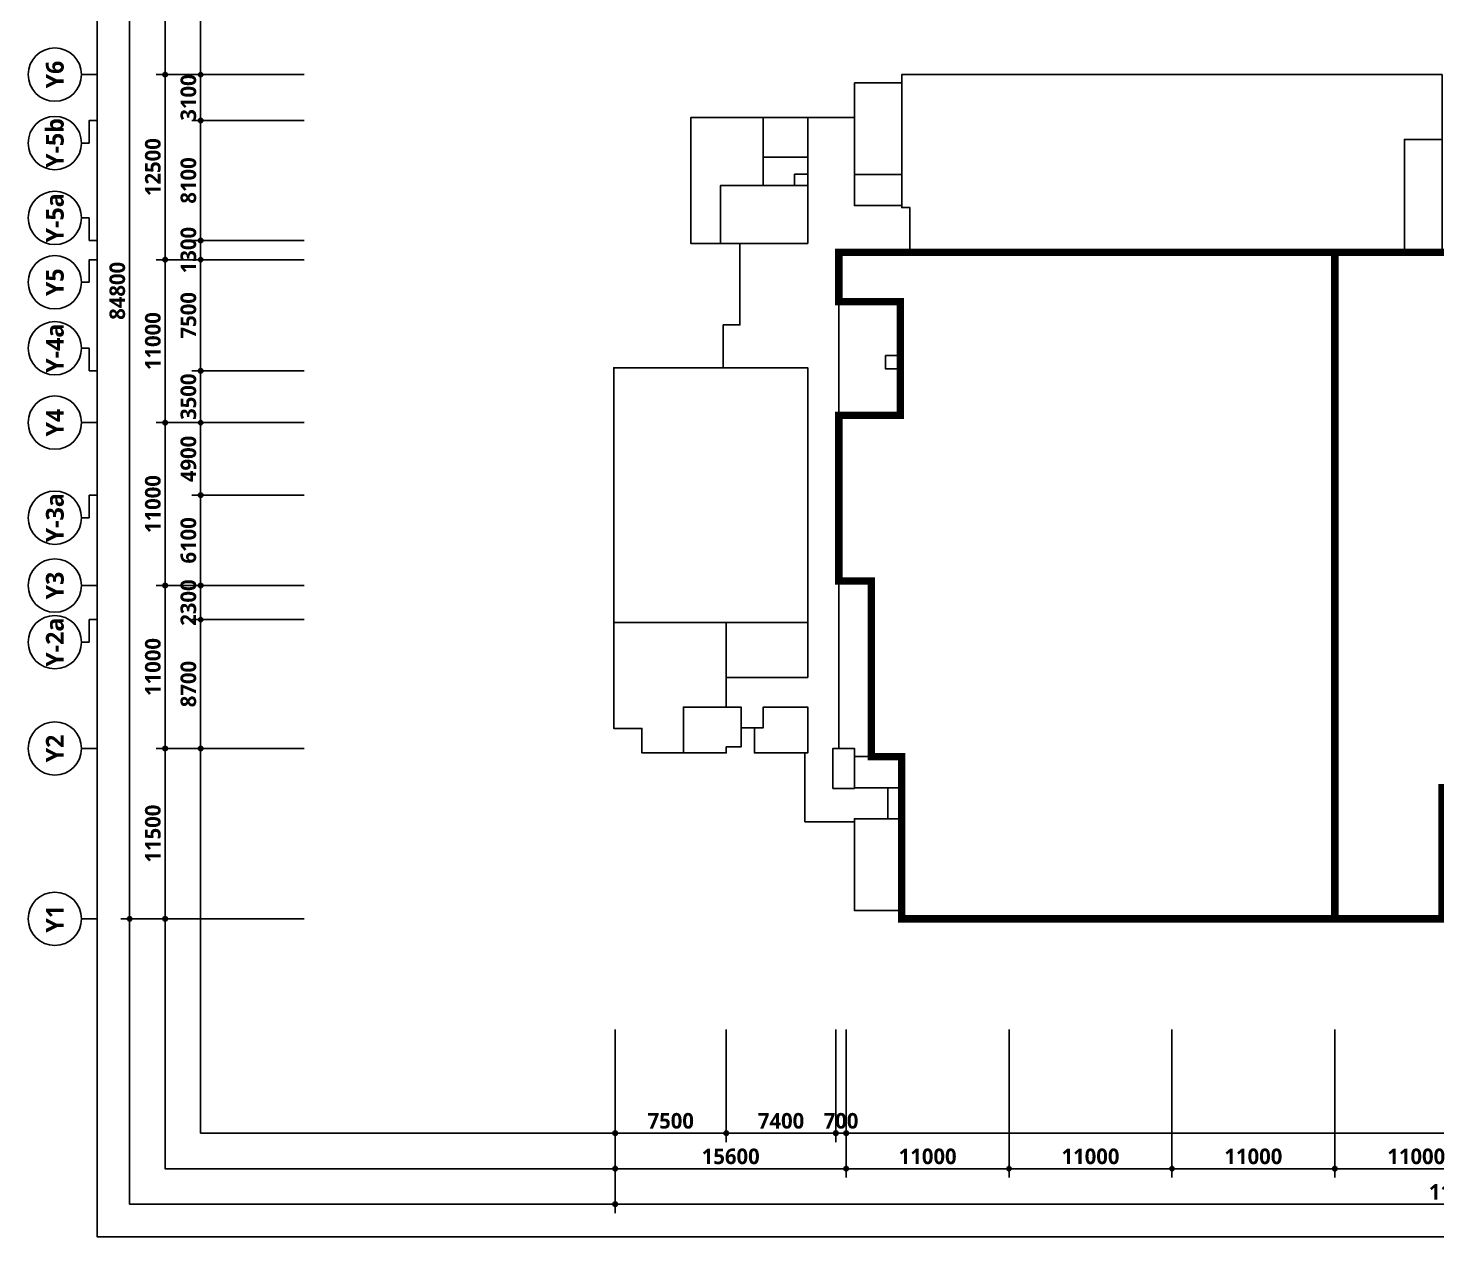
# Model space of a CAD drawing. Header units: millimetres. Extents: x -5354 to 997967, y -1313401 to 249081.
# Drawn here: x 263837 to 358977, y -1284597 to -1202994 of the extents above; entities that cross this region are included whole.
import ezdxf
from ezdxf.enums import TextEntityAlignment as Align

# ---------------------------------------------------------------- set-up
doc = ezdxf.new("R2010")
doc.units = ezdxf.units.MM
doc.header["$LTSCALE"] = 300
doc.header["$MEASUREMENT"] = 0
doc.header["$PDSIZE"] = -10
doc.layers.get('0').update_dxf_attribs({"linetype": 'CONTINUOUS'})
doc.layers.get('Defpoints').update_dxf_attribs({"color": 153, "linetype": 'CONTINUOUS'})
for name, color, linetype in [('A-ANNO-TEXT1', 7, 'CONTINUOUS'), ('A-ST-AXIS-BUB', 7, 'CONTINUOUS'), ('A-ST-AXIS-DIM', 7, 'CONTINUOUS'), ('ILDO_Cosinus Joint', 20, 'CONTINUOUS'), ('X-SEC-종$0$A-ST-AXIS-BUB', 7, 'CONTINUOUS')]:
    doc.layers.add(name, color=color, linetype=linetype)
doc.layers.add('Defpoint', color=161, linetype='CONTINUOUS', plot=False)
doc.layers.add('면적', color=210, linetype='CONTINUOUS', plot=False)
doc.styles.add('SH_대대리576', font='')
doc.styles.get('SH_대대리576').set_extended_font_data('NanumGothic', bold=True)
doc.dimstyles.new('SHP 600', dxfattribs={"dimscale": 300, "dimtxt": 3.5, "dimasz": 1, "dimexe": 2, "dimexo": 2, "dimgap": 1, "dimtad": 1, "dimdec": 0, "dimzin": 0, "dimdsep": 46, "dimtxsty": 'SH_대대리576', "dimblk": 'DIMDOT', "dimcen": 0.09, "dimclrt": 3, "dimadec": 0, "dimazin": 1, "dimtfac": 1, "dimtdec": 0, "dimtix": 1, "dimtmove": 2, "dimatfit": 0, "dimldrblk": 'DIMDOT', "dimfxl": 1, "dimtolj": 1, "dimtzin": 0, "dimarcsym": 0})

# ---------------------------------------------------------------- blocks, each defined once
blk = doc.blocks.new('DIMDOT')
at = {"color": 0}
blk.add_line((-2, 0), (2, 0), dxfattribs=at)
for radius in [0.5, 0.25]:
    blk.add_circle((0, 0), radius, dxfattribs=at)
blk = doc.blocks.new('*D1024')
at = {"layer": 'A-ST-AXIS-DIM', "color": 0, "lineweight": -2, "transparency": 16777216}
for p, q in [((282487, -1178326), (270087, -1178326)), ((270687, -1178626), (270687, -1262826)), ((282487, -1263126), (270087, -1263126))]:
    blk.add_line(p, q, dxfattribs=at)
at = {"layer": 'Defpoints', "color": 0, "transparency": 16777216}
for p in [(283087, -1178326), (270687, -1263126), (283087, -1263126)]:
    blk.add_point(p, dxfattribs=at)
at = {"layer": 'A-ST-AXIS-DIM', "color": 0, "lineweight": -2, "transparency": 16777216, "xscale": 300, "yscale": 300, "zscale": 300}
for p, rotation in [((270687, -1178326), 90), ((270687, -1263126), 270)]:
    blk.add_blockref('DIMDOT', p, dxfattribs=dict(at, rotation=rotation))
at = {"layer": 'A-ST-AXIS-DIM', "color": 3, "transparency": 16777216, "insert": (269862, -1220726), "char_height": 1050, "attachment_point": 5, "rotation": 90, "style": 'SH_대대리576'}
blk.add_mtext('\\A1;84800', dxfattribs=at)
blk = doc.blocks.new('*D1025')
at = {"layer": 'A-ST-AXIS-DIM', "color": 0, "lineweight": -2, "transparency": 16777216}
for p, q in [((282487, -1251626), (272487, -1251626)), ((273087, -1251926), (273087, -1262826)), ((282487, -1263126), (272487, -1263126))]:
    blk.add_line(p, q, dxfattribs=at)
at = {"layer": 'Defpoints', "color": 0, "transparency": 16777216}
for p in [(283087, -1251626), (273087, -1263126), (283087, -1263126)]:
    blk.add_point(p, dxfattribs=at)
at = {"layer": 'A-ST-AXIS-DIM', "color": 0, "lineweight": -2, "transparency": 16777216, "xscale": 300, "yscale": 300, "zscale": 300}
for p, rotation in [((273087, -1251626), 90), ((273087, -1263126), 270)]:
    blk.add_blockref('DIMDOT', p, dxfattribs=dict(at, rotation=rotation))
at = {"layer": 'A-ST-AXIS-DIM', "color": 3, "transparency": 16777216, "insert": (272262, -1257376), "char_height": 1050, "attachment_point": 5, "rotation": 90, "style": 'SH_대대리576'}
blk.add_mtext('\\A1;11500', dxfattribs=at)
blk = doc.blocks.new('*D1026')
at = {"layer": 'A-ST-AXIS-DIM', "color": 0, "lineweight": -2, "transparency": 16777216}
for p, q in [((282487, -1240626), (272487, -1240626)), ((273087, -1240926), (273087, -1251326)), ((282487, -1251626), (272487, -1251626))]:
    blk.add_line(p, q, dxfattribs=at)
at = {"layer": 'Defpoints', "color": 0, "transparency": 16777216}
for p in [(283087, -1240626), (273087, -1251626), (283087, -1251626)]:
    blk.add_point(p, dxfattribs=at)
at = {"layer": 'A-ST-AXIS-DIM', "color": 0, "lineweight": -2, "transparency": 16777216, "xscale": 300, "yscale": 300, "zscale": 300}
for p, rotation in [((273087, -1240626), 90), ((273087, -1251626), 270)]:
    blk.add_blockref('DIMDOT', p, dxfattribs=dict(at, rotation=rotation))
at = {"layer": 'A-ST-AXIS-DIM', "color": 3, "transparency": 16777216, "insert": (272262, -1246126), "char_height": 1050, "attachment_point": 5, "rotation": 90, "style": 'SH_대대리576'}
blk.add_mtext('\\A1;11000', dxfattribs=at)
blk = doc.blocks.new('*D1027')
at = {"layer": 'A-ST-AXIS-DIM', "color": 0, "lineweight": -2, "transparency": 16777216}
for p, q in [((282487, -1229626), (272487, -1229626)), ((273087, -1229926), (273087, -1240326)), ((282487, -1240626), (272487, -1240626))]:
    blk.add_line(p, q, dxfattribs=at)
at = {"layer": 'Defpoints', "color": 0, "transparency": 16777216}
for p in [(283087, -1229626), (273087, -1240626), (283087, -1240626)]:
    blk.add_point(p, dxfattribs=at)
at = {"layer": 'A-ST-AXIS-DIM', "color": 0, "lineweight": -2, "transparency": 16777216, "xscale": 300, "yscale": 300, "zscale": 300}
for p, rotation in [((273087, -1229626), 90), ((273087, -1240626), 270)]:
    blk.add_blockref('DIMDOT', p, dxfattribs=dict(at, rotation=rotation))
at = {"layer": 'A-ST-AXIS-DIM', "color": 3, "transparency": 16777216, "insert": (272262, -1235126), "char_height": 1050, "attachment_point": 5, "rotation": 90, "style": 'SH_대대리576'}
blk.add_mtext('\\A1;11000', dxfattribs=at)
blk = doc.blocks.new('*D1028')
at = {"layer": 'A-ST-AXIS-DIM', "color": 0, "lineweight": -2, "transparency": 16777216}
for p, q in [((282487, -1218626), (272487, -1218626)), ((273087, -1218926), (273087, -1229326)), ((282487, -1229626), (272487, -1229626))]:
    blk.add_line(p, q, dxfattribs=at)
at = {"layer": 'Defpoints', "color": 0, "transparency": 16777216}
for p in [(283087, -1218626), (273087, -1229626), (283087, -1229626)]:
    blk.add_point(p, dxfattribs=at)
at = {"layer": 'A-ST-AXIS-DIM', "color": 0, "lineweight": -2, "transparency": 16777216, "xscale": 300, "yscale": 300, "zscale": 300}
for p, rotation in [((273087, -1218626), 90), ((273087, -1229626), 270)]:
    blk.add_blockref('DIMDOT', p, dxfattribs=dict(at, rotation=rotation))
at = {"layer": 'A-ST-AXIS-DIM', "color": 3, "transparency": 16777216, "insert": (272262, -1224126), "char_height": 1050, "attachment_point": 5, "rotation": 90, "style": 'SH_대대리576'}
blk.add_mtext('\\A1;11000', dxfattribs=at)
blk = doc.blocks.new('*D1029')
at = {"layer": 'A-ST-AXIS-DIM', "color": 0, "lineweight": -2, "transparency": 16777216}
for p, q in [((282487, -1206126), (272487, -1206126)), ((273087, -1206426), (273087, -1218326)), ((282487, -1218626), (272487, -1218626))]:
    blk.add_line(p, q, dxfattribs=at)
at = {"layer": 'Defpoints', "color": 0, "transparency": 16777216}
for p in [(283087, -1206126), (273087, -1218626), (283087, -1218626)]:
    blk.add_point(p, dxfattribs=at)
at = {"layer": 'A-ST-AXIS-DIM', "color": 0, "lineweight": -2, "transparency": 16777216, "xscale": 300, "yscale": 300, "zscale": 300}
for p, rotation in [((273087, -1206126), 90), ((273087, -1218626), 270)]:
    blk.add_blockref('DIMDOT', p, dxfattribs=dict(at, rotation=rotation))
at = {"layer": 'A-ST-AXIS-DIM', "color": 3, "transparency": 16777216, "insert": (272262, -1212376), "char_height": 1050, "attachment_point": 5, "rotation": 90, "style": 'SH_대대리576'}
blk.add_mtext('\\A1;12500', dxfattribs=at)
blk = doc.blocks.new('*D1030')
at = {"layer": 'A-ST-AXIS-DIM', "color": 0, "lineweight": -2, "transparency": 16777216}
for p, q in [((282487, -1190826), (272487, -1190826)), ((273087, -1191126), (273087, -1205826)), ((282487, -1206126), (272487, -1206126))]:
    blk.add_line(p, q, dxfattribs=at)
at = {"layer": 'Defpoints', "color": 0, "transparency": 16777216}
for p in [(283087, -1190826), (273087, -1206126), (283087, -1206126)]:
    blk.add_point(p, dxfattribs=at)
at = {"layer": 'A-ST-AXIS-DIM', "color": 0, "lineweight": -2, "transparency": 16777216, "xscale": 300, "yscale": 300, "zscale": 300}
for p, rotation in [((273087, -1190826), 90), ((273087, -1206126), 270)]:
    blk.add_blockref('DIMDOT', p, dxfattribs=dict(at, rotation=rotation))
at = {"layer": 'A-ST-AXIS-DIM', "color": 3, "transparency": 16777216, "insert": (272262, -1198476), "char_height": 1050, "attachment_point": 5, "rotation": 90, "style": 'SH_대대리576'}
blk.add_mtext('\\A1;15300', dxfattribs=at)
blk = doc.blocks.new('*D1097')
at = {"layer": 'A-ST-AXIS-DIM', "color": 0, "lineweight": -2, "transparency": 16777216}
for p, q in [((352087, -1270597), (352087, -1280597)), ((363087, -1270597), (363087, -1280597)), ((352387, -1279997), (362787, -1279997))]:
    blk.add_line(p, q, dxfattribs=at)
at = {"layer": 'Defpoints', "color": 0, "transparency": 16777216}
for p in [(352087, -1269997), (363087, -1269997), (363087, -1279997)]:
    blk.add_point(p, dxfattribs=at)
at = {"layer": 'A-ST-AXIS-DIM', "color": 0, "lineweight": -2, "transparency": 16777216, "xscale": 300, "yscale": 300, "zscale": 300, "rotation": 180}
blk.add_blockref('DIMDOT', (352087, -1279997), dxfattribs=at)
at = {"layer": 'A-ST-AXIS-DIM', "color": 0, "lineweight": -2, "transparency": 16777216, "xscale": 300, "yscale": 300, "zscale": 300}
blk.add_blockref('DIMDOT', (363087, -1279997), dxfattribs=at)
at = {"layer": 'A-ST-AXIS-DIM', "color": 3, "transparency": 16777216, "insert": (357587, -1279172), "char_height": 1050, "attachment_point": 5, "style": 'SH_대대리576'}
blk.add_mtext('\\A1;11000', dxfattribs=at)
blk = doc.blocks.new('*D1098')
at = {"layer": 'A-ST-AXIS-DIM', "color": 0, "lineweight": -2, "transparency": 16777216}
for p, q in [((341087, -1270597), (341087, -1280597)), ((352087, -1270597), (352087, -1280597)), ((341387, -1279997), (351787, -1279997))]:
    blk.add_line(p, q, dxfattribs=at)
at = {"layer": 'Defpoints', "color": 0, "transparency": 16777216}
for p in [(341087, -1269997), (352087, -1269997), (352087, -1279997)]:
    blk.add_point(p, dxfattribs=at)
at = {"layer": 'A-ST-AXIS-DIM', "color": 0, "lineweight": -2, "transparency": 16777216, "xscale": 300, "yscale": 300, "zscale": 300, "rotation": 180}
blk.add_blockref('DIMDOT', (341087, -1279997), dxfattribs=at)
at = {"layer": 'A-ST-AXIS-DIM', "color": 0, "lineweight": -2, "transparency": 16777216, "xscale": 300, "yscale": 300, "zscale": 300}
blk.add_blockref('DIMDOT', (352087, -1279997), dxfattribs=at)
at = {"layer": 'A-ST-AXIS-DIM', "color": 3, "transparency": 16777216, "insert": (346587, -1279172), "char_height": 1050, "attachment_point": 5, "style": 'SH_대대리576'}
blk.add_mtext('\\A1;11000', dxfattribs=at)
blk = doc.blocks.new('*D1099')
at = {"layer": 'A-ST-AXIS-DIM', "color": 0, "lineweight": -2, "transparency": 16777216}
for p, q in [((330087, -1270597), (330087, -1280597)), ((341087, -1270597), (341087, -1280597)), ((330387, -1279997), (340787, -1279997))]:
    blk.add_line(p, q, dxfattribs=at)
at = {"layer": 'Defpoints', "color": 0, "transparency": 16777216}
for p in [(330087, -1269997), (341087, -1269997), (341087, -1279997)]:
    blk.add_point(p, dxfattribs=at)
at = {"layer": 'A-ST-AXIS-DIM', "color": 0, "lineweight": -2, "transparency": 16777216, "xscale": 300, "yscale": 300, "zscale": 300, "rotation": 180}
blk.add_blockref('DIMDOT', (330087, -1279997), dxfattribs=at)
at = {"layer": 'A-ST-AXIS-DIM', "color": 0, "lineweight": -2, "transparency": 16777216, "xscale": 300, "yscale": 300, "zscale": 300}
blk.add_blockref('DIMDOT', (341087, -1279997), dxfattribs=at)
at = {"layer": 'A-ST-AXIS-DIM', "color": 3, "transparency": 16777216, "insert": (335587, -1279172), "char_height": 1050, "attachment_point": 5, "style": 'SH_대대리576'}
blk.add_mtext('\\A1;11000', dxfattribs=at)
blk = doc.blocks.new('*D1100')
at = {"layer": 'A-ST-AXIS-DIM', "color": 0, "lineweight": -2, "transparency": 16777216}
for p, q in [((319087, -1270597), (319087, -1280597)), ((330087, -1270597), (330087, -1280597)), ((319387, -1279997), (329787, -1279997))]:
    blk.add_line(p, q, dxfattribs=at)
at = {"layer": 'Defpoints', "color": 0, "transparency": 16777216}
for p in [(319087, -1269997), (330087, -1269997), (330087, -1279997)]:
    blk.add_point(p, dxfattribs=at)
at = {"layer": 'A-ST-AXIS-DIM', "color": 0, "lineweight": -2, "transparency": 16777216, "xscale": 300, "yscale": 300, "zscale": 300, "rotation": 180}
blk.add_blockref('DIMDOT', (319087, -1279997), dxfattribs=at)
at = {"layer": 'A-ST-AXIS-DIM', "color": 0, "lineweight": -2, "transparency": 16777216, "xscale": 300, "yscale": 300, "zscale": 300}
blk.add_blockref('DIMDOT', (330087, -1279997), dxfattribs=at)
at = {"layer": 'A-ST-AXIS-DIM', "color": 3, "transparency": 16777216, "insert": (324587, -1279172), "char_height": 1050, "attachment_point": 5, "style": 'SH_대대리576'}
blk.add_mtext('\\A1;11000', dxfattribs=at)
blk = doc.blocks.new('*D1101')
at = {"layer": 'A-ST-AXIS-DIM', "color": 0, "lineweight": -2, "transparency": 16777216}
for p, q in [((303487, -1270597), (303487, -1280597)), ((319087, -1270597), (319087, -1280597)), ((303787, -1279997), (318787, -1279997))]:
    blk.add_line(p, q, dxfattribs=at)
at = {"layer": 'Defpoints', "color": 0, "transparency": 16777216}
for p in [(303487, -1269997), (319087, -1269997), (319087, -1279997)]:
    blk.add_point(p, dxfattribs=at)
at = {"layer": 'A-ST-AXIS-DIM', "color": 0, "lineweight": -2, "transparency": 16777216, "xscale": 300, "yscale": 300, "zscale": 300, "rotation": 180}
blk.add_blockref('DIMDOT', (303487, -1279997), dxfattribs=at)
at = {"layer": 'A-ST-AXIS-DIM', "color": 0, "lineweight": -2, "transparency": 16777216, "xscale": 300, "yscale": 300, "zscale": 300}
blk.add_blockref('DIMDOT', (319087, -1279997), dxfattribs=at)
at = {"layer": 'A-ST-AXIS-DIM', "color": 3, "transparency": 16777216, "insert": (311287, -1279172), "char_height": 1050, "attachment_point": 5, "style": 'SH_대대리576'}
blk.add_mtext('\\A1;15600', dxfattribs=at)
blk = doc.blocks.new('*D1102')
at = {"layer": 'A-ST-AXIS-DIM', "color": 0, "lineweight": -2, "transparency": 16777216}
for p, q in [((303487, -1270597), (303487, -1282997)), ((418087, -1270597), (418087, -1282997)), ((303787, -1282397), (417787, -1282397))]:
    blk.add_line(p, q, dxfattribs=at)
at = {"layer": 'Defpoints', "color": 0, "transparency": 16777216}
for p in [(303487, -1269997), (418087, -1269997), (418087, -1282397)]:
    blk.add_point(p, dxfattribs=at)
at = {"layer": 'A-ST-AXIS-DIM', "color": 0, "lineweight": -2, "transparency": 16777216, "xscale": 300, "yscale": 300, "zscale": 300, "rotation": 180}
blk.add_blockref('DIMDOT', (303487, -1282397), dxfattribs=at)
at = {"layer": 'A-ST-AXIS-DIM', "color": 0, "lineweight": -2, "transparency": 16777216, "xscale": 300, "yscale": 300, "zscale": 300}
blk.add_blockref('DIMDOT', (418087, -1282397), dxfattribs=at)
at = {"layer": 'A-ST-AXIS-DIM', "color": 3, "transparency": 16777216, "insert": (360787, -1281572), "char_height": 1050, "attachment_point": 5, "style": 'SH_대대리576'}
blk.add_mtext('\\A1;114600', dxfattribs=at)
blk = doc.blocks.new('A-ST-AXIS-BUB-1')
at = {"layer": 'A-ST-AXIS-BUB'}
blk.add_line((0, 350), (0, 0), dxfattribs=at)
blk.add_circle((0, 950), 600, dxfattribs=at)
blk = doc.blocks.new('A-ST-AXIS-BUB-2')
at = {"layer": 'X-SEC-종$0$A-ST-AXIS-BUB'}
blk.add_line((1800, 1050, -103000), (1800, 525, -103000), dxfattribs=at)
at = {"layer": 'X-SEC-종$0$A-ST-AXIS-BUB', "elevation": -103000}
blk.add_lwpolyline([(3323, 0), (3323, 525), (1800, 525)], dxfattribs=at)
at = {"layer": 'X-SEC-종$0$A-ST-AXIS-BUB'}
blk.add_circle((1800, 2850, -103000), 1800, dxfattribs=at)
blk = doc.blocks.new('*D1167')
at = {"layer": 'A-ST-AXIS-DIM', "color": 0, "lineweight": -2, "transparency": 16777216}
for p, q in [((275487, -1240326), (275487, -1240026)), ((282487, -1240626), (274887, -1240626)), ((275487, -1242926), (275487, -1240626)), ((282487, -1242926), (274887, -1242926)), ((275487, -1243226), (275487, -1243526))]:
    blk.add_line(p, q, dxfattribs=at)
at = {"layer": 'Defpoints', "color": 0, "transparency": 16777216}
for p in [(275487, -1240626), (283087, -1240626), (283087, -1242926)]:
    blk.add_point(p, dxfattribs=at)
at = {"layer": 'A-ST-AXIS-DIM', "color": 0, "lineweight": -2, "transparency": 16777216, "xscale": 300, "yscale": 300, "zscale": 300}
for p, rotation in [((275487, -1240626), 270), ((275487, -1242926), 90)]:
    blk.add_blockref('DIMDOT', p, dxfattribs=dict(at, rotation=rotation))
at = {"layer": 'A-ST-AXIS-DIM', "color": 3, "transparency": 16777216, "insert": (274662, -1241776), "char_height": 1050, "attachment_point": 5, "rotation": 90, "style": 'SH_대대리576'}
blk.add_mtext('\\A1;2300', dxfattribs=at)
blk = doc.blocks.new('*D1168')
at = {"layer": 'A-ST-AXIS-DIM', "color": 0, "lineweight": -2, "transparency": 16777216}
for p, q in [((282487, -1242926), (274887, -1242926)), ((275487, -1243226), (275487, -1251326)), ((282487, -1251626), (274887, -1251626))]:
    blk.add_line(p, q, dxfattribs=at)
at = {"layer": 'Defpoints', "color": 0, "transparency": 16777216}
for p in [(283087, -1242926), (275487, -1251626), (283087, -1251626)]:
    blk.add_point(p, dxfattribs=at)
at = {"layer": 'A-ST-AXIS-DIM', "color": 0, "lineweight": -2, "transparency": 16777216, "xscale": 300, "yscale": 300, "zscale": 300}
for p, rotation in [((275487, -1242926), 90), ((275487, -1251626), 270)]:
    blk.add_blockref('DIMDOT', p, dxfattribs=dict(at, rotation=rotation))
at = {"layer": 'A-ST-AXIS-DIM', "color": 3, "transparency": 16777216, "insert": (274662, -1247276), "char_height": 1050, "attachment_point": 5, "rotation": 90, "style": 'SH_대대리576'}
blk.add_mtext('\\A1;8700', dxfattribs=at)
blk = doc.blocks.new('*D1169')
at = {"layer": 'A-ST-AXIS-DIM', "color": 0, "lineweight": -2, "transparency": 16777216}
for p, q in [((282487, -1234526), (274887, -1234526)), ((275487, -1234826), (275487, -1240326)), ((282487, -1240626), (274887, -1240626))]:
    blk.add_line(p, q, dxfattribs=at)
at = {"layer": 'Defpoints', "color": 0, "transparency": 16777216}
for p in [(283087, -1234526), (275487, -1240626), (283087, -1240626)]:
    blk.add_point(p, dxfattribs=at)
at = {"layer": 'A-ST-AXIS-DIM', "color": 0, "lineweight": -2, "transparency": 16777216, "xscale": 300, "yscale": 300, "zscale": 300}
for p, rotation in [((275487, -1234526), 90), ((275487, -1240626), 270)]:
    blk.add_blockref('DIMDOT', p, dxfattribs=dict(at, rotation=rotation))
at = {"layer": 'A-ST-AXIS-DIM', "color": 3, "transparency": 16777216, "insert": (274662, -1237576), "char_height": 1050, "attachment_point": 5, "rotation": 90, "style": 'SH_대대리576'}
blk.add_mtext('\\A1;6100', dxfattribs=at)
blk = doc.blocks.new('*D1170')
at = {"layer": 'A-ST-AXIS-DIM', "color": 0, "lineweight": -2, "transparency": 16777216}
for p, q in [((282487, -1229626), (274887, -1229626)), ((275487, -1234226), (275487, -1229926)), ((282487, -1234526), (274887, -1234526))]:
    blk.add_line(p, q, dxfattribs=at)
at = {"layer": 'Defpoints', "color": 0, "transparency": 16777216}
for p in [(275487, -1229626), (283087, -1229626), (283087, -1234526)]:
    blk.add_point(p, dxfattribs=at)
at = {"layer": 'A-ST-AXIS-DIM', "color": 0, "lineweight": -2, "transparency": 16777216, "xscale": 300, "yscale": 300, "zscale": 300}
for p, rotation in [((275487, -1229626), 90), ((275487, -1234526), 270)]:
    blk.add_blockref('DIMDOT', p, dxfattribs=dict(at, rotation=rotation))
at = {"layer": 'A-ST-AXIS-DIM', "color": 3, "transparency": 16777216, "insert": (274662, -1232076), "char_height": 1050, "attachment_point": 5, "rotation": 90, "style": 'SH_대대리576'}
blk.add_mtext('\\A1;4900', dxfattribs=at)
blk = doc.blocks.new('*D1171')
at = {"layer": 'A-ST-AXIS-DIM', "color": 0, "lineweight": -2, "transparency": 16777216}
for p, q in [((282487, -1226126), (274887, -1226126)), ((275487, -1225826), (275487, -1225526)), ((275487, -1226126), (275487, -1229626)), ((282487, -1229626), (274887, -1229626)), ((275487, -1229926), (275487, -1230226))]:
    blk.add_line(p, q, dxfattribs=at)
at = {"layer": 'Defpoints', "color": 0, "transparency": 16777216}
for p in [(283087, -1226126), (275487, -1229626), (283087, -1229626)]:
    blk.add_point(p, dxfattribs=at)
at = {"layer": 'A-ST-AXIS-DIM', "color": 0, "lineweight": -2, "transparency": 16777216, "xscale": 300, "yscale": 300, "zscale": 300}
for p, rotation in [((275487, -1226126), 270), ((275487, -1229626), 90)]:
    blk.add_blockref('DIMDOT', p, dxfattribs=dict(at, rotation=rotation))
at = {"layer": 'A-ST-AXIS-DIM', "color": 3, "transparency": 16777216, "insert": (274662, -1227876), "char_height": 1050, "attachment_point": 5, "rotation": 90, "style": 'SH_대대리576'}
blk.add_mtext('\\A1;3500', dxfattribs=at)
blk = doc.blocks.new('*D1172')
at = {"layer": 'A-ST-AXIS-DIM', "color": 0, "lineweight": -2, "transparency": 16777216}
for p, q in [((282487, -1218626), (274887, -1218626)), ((275487, -1225826), (275487, -1218926)), ((282487, -1226126), (274887, -1226126))]:
    blk.add_line(p, q, dxfattribs=at)
at = {"layer": 'Defpoints', "color": 0, "transparency": 16777216}
for p in [(275487, -1218626), (283087, -1218626), (283087, -1226126)]:
    blk.add_point(p, dxfattribs=at)
at = {"layer": 'A-ST-AXIS-DIM', "color": 0, "lineweight": -2, "transparency": 16777216, "xscale": 300, "yscale": 300, "zscale": 300}
for p, rotation in [((275487, -1218626), 90), ((275487, -1226126), 270)]:
    blk.add_blockref('DIMDOT', p, dxfattribs=dict(at, rotation=rotation))
at = {"layer": 'A-ST-AXIS-DIM', "color": 3, "transparency": 16777216, "insert": (274662, -1222376), "char_height": 1050, "attachment_point": 5, "rotation": 90, "style": 'SH_대대리576'}
blk.add_mtext('\\A1;7500', dxfattribs=at)
blk = doc.blocks.new('*D1173')
at = {"layer": 'A-ST-AXIS-DIM', "color": 0, "lineweight": -2, "transparency": 16777216}
for p, q in [((275487, -1217026), (275487, -1216726)), ((282487, -1217326), (274887, -1217326)), ((275487, -1217326), (275487, -1218626)), ((282487, -1218626), (274887, -1218626)), ((275487, -1218926), (275487, -1219226))]:
    blk.add_line(p, q, dxfattribs=at)
at = {"layer": 'Defpoints', "color": 0, "transparency": 16777216}
for p in [(283087, -1217326), (275487, -1218626), (283087, -1218626)]:
    blk.add_point(p, dxfattribs=at)
at = {"layer": 'A-ST-AXIS-DIM', "color": 0, "lineweight": -2, "transparency": 16777216, "xscale": 300, "yscale": 300, "zscale": 300}
for p, rotation in [((275487, -1217326), 270), ((275487, -1218626), 90)]:
    blk.add_blockref('DIMDOT', p, dxfattribs=dict(at, rotation=rotation))
at = {"layer": 'A-ST-AXIS-DIM', "color": 3, "transparency": 16777216, "insert": (274662, -1217976), "char_height": 1050, "attachment_point": 5, "rotation": 90, "style": 'SH_대대리576'}
blk.add_mtext('\\A1;1300', dxfattribs=at)
blk = doc.blocks.new('*D1174')
at = {"layer": 'A-ST-AXIS-DIM', "color": 0, "lineweight": -2, "transparency": 16777216}
for p, q in [((282487, -1209226), (274887, -1209226)), ((275487, -1217026), (275487, -1209526)), ((282487, -1217326), (274887, -1217326))]:
    blk.add_line(p, q, dxfattribs=at)
at = {"layer": 'Defpoints', "color": 0, "transparency": 16777216}
for p in [(275487, -1209226), (283087, -1209226), (283087, -1217326)]:
    blk.add_point(p, dxfattribs=at)
at = {"layer": 'A-ST-AXIS-DIM', "color": 0, "lineweight": -2, "transparency": 16777216, "xscale": 300, "yscale": 300, "zscale": 300}
for p, rotation in [((275487, -1209226), 90), ((275487, -1217326), 270)]:
    blk.add_blockref('DIMDOT', p, dxfattribs=dict(at, rotation=rotation))
at = {"layer": 'A-ST-AXIS-DIM', "color": 3, "transparency": 16777216, "insert": (274662, -1213276), "char_height": 1050, "attachment_point": 5, "rotation": 90, "style": 'SH_대대리576'}
blk.add_mtext('\\A1;8100', dxfattribs=at)
blk = doc.blocks.new('*D1175')
at = {"layer": 'A-ST-AXIS-DIM', "color": 0, "lineweight": -2, "transparency": 16777216}
for p, q in [((282487, -1206126), (274887, -1206126)), ((275487, -1205826), (275487, -1205526)), ((275487, -1206126), (275487, -1209226)), ((282487, -1209226), (274887, -1209226)), ((275487, -1209526), (275487, -1209826))]:
    blk.add_line(p, q, dxfattribs=at)
at = {"layer": 'Defpoints', "color": 0, "transparency": 16777216}
for p in [(283087, -1206126), (275487, -1209226), (283087, -1209226)]:
    blk.add_point(p, dxfattribs=at)
at = {"layer": 'A-ST-AXIS-DIM', "color": 0, "lineweight": -2, "transparency": 16777216, "xscale": 300, "yscale": 300, "zscale": 300}
for p, rotation in [((275487, -1206126), 270), ((275487, -1209226), 90)]:
    blk.add_blockref('DIMDOT', p, dxfattribs=dict(at, rotation=rotation))
at = {"layer": 'A-ST-AXIS-DIM', "color": 3, "transparency": 16777216, "insert": (274662, -1207676), "char_height": 1050, "attachment_point": 5, "rotation": 90, "style": 'SH_대대리576'}
blk.add_mtext('\\A1;3100', dxfattribs=at)
blk = doc.blocks.new('*D1182')
at = {"layer": 'A-ST-AXIS-DIM', "color": 0, "lineweight": -2, "transparency": 16777216}
for p, q in [((303487, -1270597), (303487, -1278197)), ((310987, -1270597), (310987, -1278197)), ((303787, -1277597), (310687, -1277597))]:
    blk.add_line(p, q, dxfattribs=at)
at = {"layer": 'Defpoints', "color": 0, "transparency": 16777216}
for p in [(303487, -1269997), (310987, -1269997), (310987, -1277597)]:
    blk.add_point(p, dxfattribs=at)
at = {"layer": 'A-ST-AXIS-DIM', "color": 0, "lineweight": -2, "transparency": 16777216, "xscale": 300, "yscale": 300, "zscale": 300, "rotation": 180}
blk.add_blockref('DIMDOT', (303487, -1277597), dxfattribs=at)
at = {"layer": 'A-ST-AXIS-DIM', "color": 0, "lineweight": -2, "transparency": 16777216, "xscale": 300, "yscale": 300, "zscale": 300}
blk.add_blockref('DIMDOT', (310987, -1277597), dxfattribs=at)
at = {"layer": 'A-ST-AXIS-DIM', "color": 3, "transparency": 16777216, "insert": (307237, -1276772), "char_height": 1050, "attachment_point": 5, "style": 'SH_대대리576'}
blk.add_mtext('\\A1;7500', dxfattribs=at)
blk = doc.blocks.new('*D1183')
at = {"layer": 'A-ST-AXIS-DIM', "color": 0, "lineweight": -2, "transparency": 16777216}
for p, q in [((310987, -1270597), (310987, -1278197)), ((318387, -1270597), (318387, -1278197)), ((318087, -1277597), (311287, -1277597))]:
    blk.add_line(p, q, dxfattribs=at)
at = {"layer": 'Defpoints', "color": 0, "transparency": 16777216}
for p in [(310987, -1269997), (318387, -1269997), (310987, -1277597)]:
    blk.add_point(p, dxfattribs=at)
at = {"layer": 'A-ST-AXIS-DIM', "color": 0, "lineweight": -2, "transparency": 16777216, "xscale": 300, "yscale": 300, "zscale": 300, "rotation": 180}
blk.add_blockref('DIMDOT', (310987, -1277597), dxfattribs=at)
at = {"layer": 'A-ST-AXIS-DIM', "color": 0, "lineweight": -2, "transparency": 16777216, "xscale": 300, "yscale": 300, "zscale": 300}
blk.add_blockref('DIMDOT', (318387, -1277597), dxfattribs=at)
at = {"layer": 'A-ST-AXIS-DIM', "color": 3, "transparency": 16777216, "insert": (314687, -1276772), "char_height": 1050, "attachment_point": 5, "style": 'SH_대대리576'}
blk.add_mtext('\\A1;7400', dxfattribs=at)
blk = doc.blocks.new('*D1184')
at = {"layer": 'A-ST-AXIS-DIM', "color": 0, "lineweight": -2, "transparency": 16777216}
for p, q in [((318387, -1270597), (318387, -1278197)), ((319087, -1270597), (319087, -1278197)), ((318087, -1277597), (317787, -1277597)), ((318387, -1277597), (319087, -1277597)), ((319387, -1277597), (319687, -1277597))]:
    blk.add_line(p, q, dxfattribs=at)
at = {"layer": 'Defpoints', "color": 0, "transparency": 16777216}
for p in [(318387, -1269997), (319087, -1269997), (319087, -1277597)]:
    blk.add_point(p, dxfattribs=at)
at = {"layer": 'A-ST-AXIS-DIM', "color": 0, "lineweight": -2, "transparency": 16777216, "xscale": 300, "yscale": 300, "zscale": 300}
blk.add_blockref('DIMDOT', (318387, -1277597), dxfattribs=at)
at = {"layer": 'A-ST-AXIS-DIM', "color": 0, "lineweight": -2, "transparency": 16777216, "xscale": 300, "yscale": 300, "zscale": 300, "rotation": 180}
blk.add_blockref('DIMDOT', (319087, -1277597), dxfattribs=at)
at = {"layer": 'A-ST-AXIS-DIM', "color": 3, "transparency": 16777216, "insert": (318737, -1276772), "char_height": 1050, "attachment_point": 5, "style": 'SH_대대리576'}
blk.add_mtext('\\A1;700', dxfattribs=at)
blk = doc.blocks.new('G$C103DFDC3')
at = {"layer": '면적'}
for points in [[(16250, 56450), (19450, 56450), (19450, 50250), (16250, 50250)], [(20000, 48025), (20000, 45000), (53400, 45000), (53400, 52620), (55950, 52620), (55950, 57000), (20000, 57000), (19450, 57000), (19450, 48025), (20000, 48025)], [(12900, 6550), (16250, 6550), (16250, 6750), (18500, 6750), (18500, 8850), (16250, 8850), (16250, 8800), (14800, 8800), (14800, 11500), (15200, 11500), (15200, 45000), (20000, 45000), (20000, 48025), (19450, 48025), (19450, 48150), (16250, 48150), (16250, 54100), (13100, 54100), (13100, 45600), (8525, 45600), (8525, 40100), (7400, 40100), (7400, 37200), (13100, 37200), (13100, 16300), (7600, 16300), (7600, 14300), (8600, 14300), (8600, 12900), (10100, 12900), (10100, 14300), (13100, 14300), (13100, 11200), (12900, 11200), (12900, 6550)], [(13100, 54100), (10100, 54100), (10100, 51420), (13100, 51420)], [(55950, 45025), (53400, 45025), (53400, 52620), (55950, 52620)], [(10100, 51420), (10100, 49500), (12210, 49500), (12210, 50270), (13100, 50270), (13100, 51420)], [(7200, 49500), (13100, 49500), (13100, 45600), (7200, 45600)], [(12210, 50270), (13100, 50270), (13100, 49500), (12210, 49500)], [(16250, 50250), (19450, 50250), (19450, 48150), (16250, 48150)], [(15200, 41675), (19355, 41675), (19355, 38025), (18355, 38025), (18355, 37125), (19355, 37125), (19355, 34000), (15200, 34000)], [(0, 20000), (0, 37200), (13100, 37200), (13100, 20000)], [(15200, 22800), (15200, 11500), (16250, 11500), (16250, 10950), (17400, 10950), (17400, 22725), (17400, 22800)], [(7600, 14300), (7600, 20000), (0, 20000), (0, 12850), (1900, 12850), (1900, 11200), (4700, 11200), (4700, 14300)], [(7600, 20000), (13100, 20000), (13100, 16300), (7600, 16300)], [(4700, 14300), (4700, 11200), (7600, 11200), (7600, 11600), (8600, 11600), (8600, 14300)], [(9500, 12900), (9500, 11200), (13100, 11200), (13100, 14300), (10100, 14300), (10100, 12900)], [(14800, 11500), (16250, 11500), (16250, 8800), (14800, 8800)], [(16250, 10950), (19450, 10950), (19450, 8850), (16250, 8850)], [(19450, 6750), (18500, 6750), (18500, 8850), (19450, 8850)], [(16250, 6750), (19450, 6750), (19450, 550), (16250, 550)]]:
    blk.add_lwpolyline(points, close=True, dxfattribs=at)
for points in [[(10100, 51420), (10100, 51420), (10100, 49500), (10100, 49500), (7200, 49500), (7200, 45600), (5200, 45600), (5200, 54100), (10100, 54100), (10100, 51420)], [(55950, 0), (19450, 0), (19450, 10950), (17400, 10950), (17400, 11500), (17400, 11500), (17400, 15800), (17400, 15800), (17400, 22800), (15200, 22800), (15200, 34000), (19355, 34000), (19355, 37125), (18355, 37125), (18355, 38025), (19355, 38025), (19355, 41675), (15200, 41675), (15200, 45000), (53400, 45000), (53400, 45025), (59150, 45025)]]:
    blk.add_lwpolyline(points, dxfattribs=at)
at = {"layer": '면적', "elevation": 103000}
blk.add_lwpolyline([(18355, 38025), (19355, 38025), (19355, 37125), (18355, 37125)], close=True, dxfattribs=at)

msp = doc.modelspace()

# ---------------------------------------------------------------- linework, layer by layer
at = {"layer": 'Defpoint'}
for points in [[(439687.2, -1284597.4), (268487.2, -1284597.4), (268487.2, -1156025.9), (439687.2, -1156025.9)], [(437487.2, -1282397.4), (270687.2, -1282397.4), (270687.2, -1158225.9), (437487.2, -1158225.9)], [(435087.2, -1279997.4), (273087.2, -1279997.4), (273087.2, -1160625.9), (435087.2, -1160625.9)], [(432687.2, -1277597.4), (275487.2, -1277597.4), (275487.2, -1163025.9), (432687.2, -1163025.9)]]:
    msp.add_lwpolyline(points, close=True, dxfattribs=at)
at = {"layer": 'ILDO_Cosinus Joint', "const_width": 500}
for points in [[(318587.2, -1218125.9), (318587.2, -1221450.9), (322742.2, -1221450.9), (322742.2, -1229125.9), (318587.2, -1229125.9), (318587.2, -1240325.9), (320787.2, -1240325.9), (320787.2, -1252175.9), (322837.2, -1252175.9), (322837.2, -1263125.9), (352087.2, -1263125.9), (352087.2, -1218125.9)], [(352087.2, -1218125.9), (352087.2, -1263125.9), (359337.2, -1263125.9), (359337.2, -1254275.9), (362537.2, -1254275.9), (362537.2, -1263125.9), (385087.2, -1263125.9), (385087.2, -1218125.9)]]:
    msp.add_lwpolyline(points, close=True, dxfattribs=at)

# ---------------------------------------------------------------- block references
msp.add_blockref('G$C103DFDC3', (303387.2, -1263125.9))
at = {"layer": 'A-ST-AXIS-BUB', "xscale": 3, "yscale": 3, "zscale": 3, "rotation": 90}
for p in [(268487.2, -1206125.9), (268487.2, -1229625.9), (268487.2, -1240625.9), (268487.2, -1251625.9), (268487.2, -1263125.9)]:
    msp.add_blockref('A-ST-AXIS-BUB-1', p, dxfattribs=at)
at = {"layer": 'A-ST-AXIS-BUB'}
for p, rotation in [((268487.2, -1212548.8), 90), ((268487.2, -1221948.8), 90.00000000000001), ((268487.2, -1237848.8), 90), ((268487.2, -1246248.8), 90)]:
    msp.add_blockref('A-ST-AXIS-BUB-2', p, dxfattribs=dict(at, rotation=rotation))
at = {"layer": 'A-ST-AXIS-BUB', "xscale": -1, "rotation": 89.99999999999993}
for p in [(268487.2, -1214003), (268487.2, -1222803)]:
    msp.add_blockref('A-ST-AXIS-BUB-2', p, dxfattribs=at)

# ---------------------------------------------------------------- texts
at = {"layer": 'A-ANNO-TEXT1', "style": 'SH_대대리576'}
for s, p in [('Y6', (265637.2, -1206125.9)), ('Y-5b', (265637.2, -1210748.8)), ('Y-5a', (265637.2, -1215803)), ('Y5', (265637.2, -1220148.8)), ('Y-4a', (265637.2, -1224603)), ('Y4', (265637.2, -1229625.9)), ('Y-3a', (265637.2, -1236048.8)), ('Y3', (265637.2, -1240625.9)), ('Y-2a', (265637.2, -1244448.8)), ('Y2', (265637.2, -1251625.9)), ('Y1', (265637.2, -1263125.9))]:
    msp.add_text(s, height=1200, rotation=90, dxfattribs=at).set_placement(p, align=Align.MIDDLE_CENTER)

# ---------------------------------------------------------------- dimensions: what is measured, and where the dimension line sits
at = {"layer": 'A-ST-AXIS-DIM'}
for base, p1, p2, angle, picture, middle in [((270687.2, -1263125.9), (283087.2, -1178325.9), (283087.2, -1263125.9), 90, '*D1024', (269862.2, -1220725.9)), ((273087.2, -1206125.9), (283087.2, -1190825.9), (283087.2, -1206125.9), 90, '*D1030', (272262.2, -1198475.9)), ((273087.2, -1218625.9), (283087.2, -1206125.9), (283087.2, -1218625.9), 90, '*D1029', (272262.2, -1212375.9)), ((275487.2, -1209225.9), (283087.2, -1206125.9), (283087.2, -1209225.9), 90, '*D1175', (274662.2, -1207675.9)), ((275487.2, -1209225.9), (283087.2, -1217325.9), (283087.2, -1209225.9), 270, '*D1174', (274662.2, -1213275.9)), ((275487.2, -1218625.9), (283087.2, -1217325.9), (283087.2, -1218625.9), 90, '*D1173', (274662.2, -1217975.9)), ((273087.2, -1229625.9), (283087.2, -1218625.9), (283087.2, -1229625.9), 90, '*D1028', (272262.2, -1224125.9)), ((275487.2, -1218625.9), (283087.2, -1226125.9), (283087.2, -1218625.9), 270, '*D1172', (274662.2, -1222375.9)), ((275487.2, -1229625.9), (283087.2, -1226125.9), (283087.2, -1229625.9), 90, '*D1171', (274662.2, -1227875.9)), ((273087.2, -1240625.9), (283087.2, -1229625.9), (283087.2, -1240625.9), 90, '*D1027', (272262.2, -1235125.9)), ((275487.2, -1229625.9), (283087.2, -1234525.9), (283087.2, -1229625.9), 270, '*D1170', (274662.2, -1232075.9)), ((275487.2, -1240625.9), (283087.2, -1234525.9), (283087.2, -1240625.9), 90, '*D1169', (274662.2, -1237575.9)), ((273087.2, -1251625.9), (283087.2, -1240625.9), (283087.2, -1251625.9), 90, '*D1026', (272262.2, -1246125.9)), ((275487.2, -1240625.9), (283087.2, -1242925.9), (283087.2, -1240625.9), 270, '*D1167', (274662.2, -1241775.9)), ((275487.2, -1251625.9), (283087.2, -1242925.9), (283087.2, -1251625.9), 90, '*D1168', (274662.2, -1247275.9)), ((273087.2, -1263125.9), (283087.2, -1251625.9), (283087.2, -1263125.9), 90, '*D1025', (272262.2, -1257375.9)), ((319087.2, -1279997.4), (303487.2, -1269997.4), (319087.2, -1269997.4), 180, '*D1101', (311287.2, -1279172.4)), ((418087.2, -1282397.4), (303487.2, -1269997.4), (418087.2, -1269997.4), 180, '*D1102', (360787.2, -1281572.4)), ((310987.2, -1277597.4), (318387.2, -1269997.4), (310987.2, -1269997.4), 180, '*D1183', (314687.2, -1276772.4)), ((330087.2, -1279997.4), (319087.2, -1269997.4), (330087.2, -1269997.4), 180, '*D1100', (324587.2, -1279172.4)), ((341087.2, -1279997.4), (330087.2, -1269997.4), (341087.2, -1269997.4), 180, '*D1099', (335587.2, -1279172.4)), ((352087.2, -1279997.4), (341087.2, -1269997.4), (352087.2, -1269997.4), 180, '*D1098', (346587.2, -1279172.4)), ((363087.2, -1279997.4), (352087.2, -1269997.4), (363087.2, -1269997.4), 180, '*D1097', (357587.2, -1279172.4))]:
    dim = msp.add_linear_dim(base=base, p1=p1, p2=p2, angle=angle, dimstyle='SHP 600', dxfattribs=at)
    dim.commit()
    dim.dimension.update_dxf_attribs({"geometry": picture, "text_midpoint": middle})
for base, p1, p2, picture, middle in [((310987.2, -1277597.4), (303487.2, -1269997.4), (310987.2, -1269997.4), '*D1182', (307237.2, -1276772.4)), ((319087.2, -1277597.4), (318387.2, -1269997.4), (319087.2, -1269997.4), '*D1184', (318737.2, -1276772.4))]:
    dim = msp.add_linear_dim(base=base, p1=p1, p2=p2, dimstyle='SHP 600', dxfattribs=at)
    dim.commit()
    dim.dimension.update_dxf_attribs({"geometry": picture, "text_midpoint": middle})

doc.saveas('drawing.dxf')
